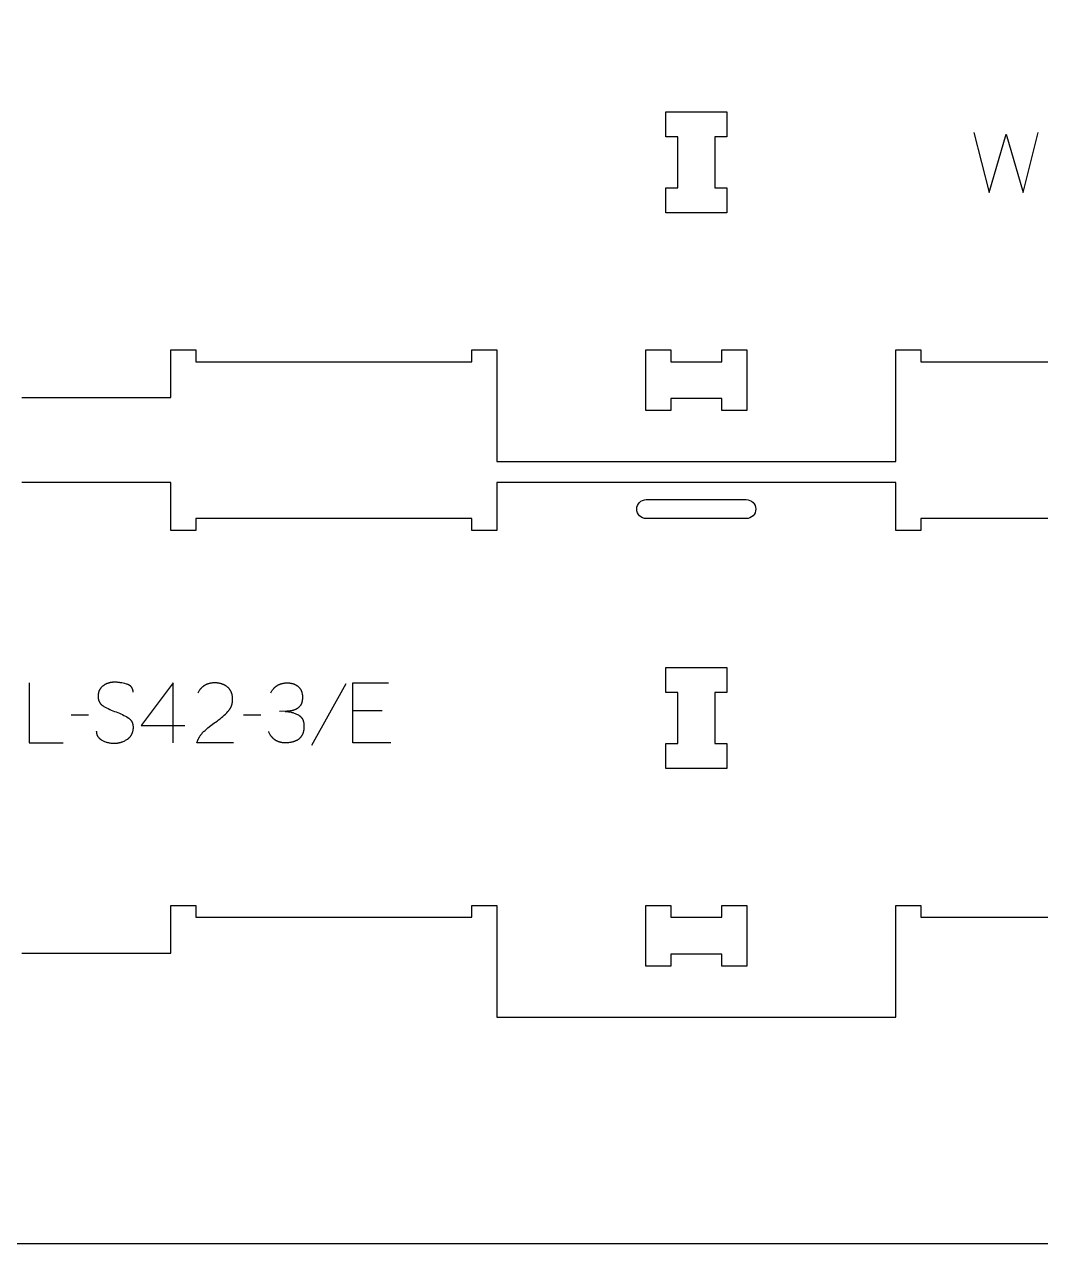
# Model space of a CAD drawing. Extents: x 0 to 4485, y 0 to 10771.
# Drawn here: x 986 to 1494, y 3029 to 3639 of the extents above; entities that cross this region are included whole.
import ezdxf

# ---------------------------------------------------------------- set-up
doc = ezdxf.new("R2010")
doc.units = 0
for name, color, linetype in [('0_SHEET_SPRUCEPLY_2440X122', 1, 'CONTINUOUS'), ('1_ANYTOOL_1MMDEEP_LABELS_S', 2, 'CONTINUOUS'), ('3_ANYTOOL_CUTTHROUGH_INSID', 4, 'CONTINUOUS'), ('4_ANYTOOL_CUTTHROUGH_OUTSI', 5, 'CONTINUOUS')]:
    doc.layers.add(name, color=color, linetype=linetype)

msp = doc.modelspace()

# ---------------------------------------------------------------- linework, layer by layer
at = {"layer": '0_SHEET_SPRUCEPLY_2440X122'}
msp.add_lwpolyline([(371.7, 4249.42), (371.7, 3029.42), (2811.7, 3029.42), (2811.7, 4249.42)], close=True, dxfattribs=at)
at = {"layer": '1_ANYTOOL_1MMDEEP_LABELS_S', "color": 2}
for points in [[(1460.43, 3585.39), (1468.15, 3555.39), (1476.59, 3584.49), (1485.08, 3555.39), (1492.58, 3585.39)], [(988.1, 3309.96), (988.1, 3279.96), (1005.2, 3279.96)], [(1040.09, 3305.38), (1040.09, 3305.56), (1040.08, 3305.66), (1040.08, 3305.75), (1040.07, 3305.84), (1040.06, 3305.93), (1040.05, 3306.02), (1040.04, 3306.1), (1040.02, 3306.19), (1040.01, 3306.28), (1039.99, 3306.36), (1039.97, 3306.44), (1039.95, 3306.53), (1039.93, 3306.61), (1039.91, 3306.69), (1039.88, 3306.77), (1039.86, 3306.84), (1039.83, 3306.92), (1039.8, 3307), (1039.77, 3307.07), (1039.74, 3307.15), (1039.7, 3307.22), (1039.67, 3307.29), (1039.63, 3307.36), (1039.59, 3307.43), (1039.55, 3307.5), (1039.51, 3307.57), (1039.46, 3307.64), (1039.42, 3307.7), (1039.37, 3307.77), (1039.32, 3307.83), (1039.27, 3307.89), (1039.22, 3307.96), (1039.16, 3308.02), (1039.11, 3308.08), (1039.05, 3308.13), (1038.99, 3308.19), (1038.93, 3308.25), (1038.87, 3308.3), (1038.81, 3308.36), (1038.74, 3308.41), (1038.68, 3308.47), (1038.61, 3308.52), (1038.54, 3308.57), (1038.47, 3308.62), (1038.4, 3308.67), (1038.32, 3308.71), (1038.25, 3308.76), (1038.17, 3308.8), (1038.09, 3308.85), (1038.01, 3308.89), (1037.93, 3308.93), (1037.76, 3309.02), (1037.58, 3309.09), (1037.4, 3309.17), (1037.21, 3309.24), (1037.01, 3309.3), (1036.81, 3309.36), (1036, 3309.58), (1035.2, 3309.77), (1034.42, 3309.94), (1033.64, 3310.07), (1033.26, 3310.12), (1032.89, 3310.17), (1032.52, 3310.21), (1032.15, 3310.25), (1031.78, 3310.27), (1031.42, 3310.29), (1031.06, 3310.3), (1030.7, 3310.3), (1030.51, 3310.3), (1030.32, 3310.3), (1030.12, 3310.29), (1029.93, 3310.28), (1029.74, 3310.26), (1029.55, 3310.24), (1029.37, 3310.22), (1029.18, 3310.19), (1028.99, 3310.16), (1028.81, 3310.13), (1028.63, 3310.09), (1028.45, 3310.05), (1028.27, 3310), (1028.09, 3309.96), (1027.91, 3309.9), (1027.74, 3309.85), (1027.56, 3309.79), (1027.39, 3309.73), (1027.22, 3309.66), (1027.04, 3309.59), (1026.87, 3309.52), (1026.71, 3309.44), (1026.54, 3309.36), (1026.37, 3309.28), (1026.21, 3309.19), (1026.04, 3309.1), (1025.88, 3309.01), (1025.72, 3308.91), (1025.56, 3308.81), (1025.4, 3308.7), (1025.25, 3308.6), (1025.09, 3308.48), (1024.94, 3308.37), (1024.79, 3308.25), (1024.65, 3308.13), (1024.51, 3308), (1024.37, 3307.88), (1024.24, 3307.75), (1024.12, 3307.61), (1024, 3307.47), (1023.89, 3307.33), (1023.78, 3307.19), (1023.67, 3307.05), (1023.57, 3306.9), (1023.48, 3306.75), (1023.39, 3306.59), (1023.31, 3306.43), (1023.23, 3306.27), (1023.15, 3306.11), (1023.08, 3305.94), (1023.01, 3305.77), (1022.95, 3305.6), (1022.9, 3305.42), (1022.85, 3305.24), (1022.8, 3305.06), (1022.76, 3304.87), (1022.72, 3304.68), (1022.69, 3304.49), (1022.66, 3304.3), (1022.64, 3304.1), (1022.63, 3303.9), (1022.61, 3303.69), (1022.61, 3303.49), (1022.6, 3303.28), (1022.61, 3303.06), (1022.61, 3302.85), (1022.63, 3302.64), (1022.65, 3302.44), (1022.67, 3302.24), (1022.7, 3302.04), (1022.74, 3301.85), (1022.78, 3301.66), (1022.83, 3301.47), (1022.88, 3301.29), (1022.94, 3301.11), (1023, 3300.94), (1023.04, 3300.85), (1023.07, 3300.77), (1023.11, 3300.68), (1023.15, 3300.6), (1023.18, 3300.52), (1023.23, 3300.44), (1023.27, 3300.36), (1023.31, 3300.28), (1023.36, 3300.2), (1023.4, 3300.12), (1023.45, 3300.04), (1023.5, 3299.97), (1023.55, 3299.89), (1023.6, 3299.82), (1023.65, 3299.75), (1023.71, 3299.67), (1023.76, 3299.6), (1023.82, 3299.53), (1023.88, 3299.46), (1023.94, 3299.39), (1024, 3299.33), (1024.07, 3299.26), (1024.13, 3299.19), (1024.19, 3299.13), (1024.33, 3299), (1024.47, 3298.88), (1024.62, 3298.76), (1024.77, 3298.64), (1024.93, 3298.53), (1025.09, 3298.42), (1025.26, 3298.32), (1025.43, 3298.22), (1026.15, 3297.83), (1026.88, 3297.45), (1027.63, 3297.08), (1028.39, 3296.72), (1029.17, 3296.38), (1029.96, 3296.05), (1030.78, 3295.72), (1031.6, 3295.41), (1032.43, 3295.1), (1033.24, 3294.77), (1034.02, 3294.43), (1034.79, 3294.07), (1035.53, 3293.69), (1036.26, 3293.3), (1036.96, 3292.9), (1037.65, 3292.48), (1037.81, 3292.37), (1037.97, 3292.25), (1038.13, 3292.14), (1038.2, 3292.08), (1038.27, 3292.02), (1038.35, 3291.95), (1038.42, 3291.89), (1038.49, 3291.83), (1038.55, 3291.76), (1038.62, 3291.7), (1038.68, 3291.63), (1038.75, 3291.56), (1038.81, 3291.49), (1038.87, 3291.42), (1038.93, 3291.35), (1038.99, 3291.28), (1039.04, 3291.21), (1039.1, 3291.13), (1039.15, 3291.06), (1039.2, 3290.98), (1039.25, 3290.91), (1039.3, 3290.83), (1039.35, 3290.75), (1039.39, 3290.67), (1039.43, 3290.59), (1039.48, 3290.51), (1039.52, 3290.43), (1039.56, 3290.34), (1039.6, 3290.26), (1039.63, 3290.17), (1039.67, 3290.09), (1039.7, 3290), (1039.73, 3289.91), (1039.77, 3289.82), (1039.8, 3289.73), (1039.82, 3289.64), (1039.85, 3289.55), (1039.9, 3289.36), (1039.94, 3289.17), (1039.98, 3288.97), (1040.01, 3288.77), (1040.03, 3288.57), (1040.05, 3288.36), (1040.07, 3288.15), (1040.07, 3287.93), (1040.08, 3287.71), (1040.07, 3287.49), (1040.06, 3287.26), (1040.05, 3287.03), (1040.03, 3286.8), (1040, 3286.57), (1039.97, 3286.35), (1039.93, 3286.13), (1039.89, 3285.91), (1039.84, 3285.7), (1039.79, 3285.49), (1039.74, 3285.29), (1039.67, 3285.09), (1039.61, 3284.89), (1039.54, 3284.7), (1039.46, 3284.5), (1039.38, 3284.32), (1039.29, 3284.14), (1039.2, 3283.96), (1039.1, 3283.78), (1039, 3283.61), (1038.9, 3283.44), (1038.78, 3283.28), (1038.67, 3283.12), (1038.55, 3282.96), (1038.42, 3282.81), (1038.29, 3282.66), (1038.15, 3282.51), (1038.01, 3282.37), (1037.86, 3282.23), (1037.71, 3282.1), (1037.55, 3281.97), (1037.39, 3281.84), (1037.22, 3281.72), (1037.05, 3281.6), (1036.88, 3281.48), (1036.51, 3281.26), (1036.15, 3281.06), (1035.78, 3280.86), (1035.41, 3280.68), (1035.04, 3280.52), (1034.66, 3280.37), (1034.47, 3280.3), (1034.28, 3280.23), (1034.08, 3280.17), (1033.89, 3280.11), (1033.7, 3280.05), (1033.5, 3280), (1033.31, 3279.95), (1033.11, 3279.9), (1032.91, 3279.86), (1032.71, 3279.82), (1032.52, 3279.78), (1032.31, 3279.75), (1032.11, 3279.72), (1031.91, 3279.7), (1031.51, 3279.66), (1031.1, 3279.63), (1030.68, 3279.62), (1030.27, 3279.62), (1029.86, 3279.63), (1029.46, 3279.66), (1029.06, 3279.7), (1028.66, 3279.75), (1028.27, 3279.82), (1027.89, 3279.89), (1027.51, 3279.98), (1027.13, 3280.09), (1026.76, 3280.2), (1026.39, 3280.33), (1026.03, 3280.47), (1025.67, 3280.62), (1025.31, 3280.79), (1024.96, 3280.97), (1024.62, 3281.16), (1024.45, 3281.26), (1024.29, 3281.37), (1024.13, 3281.47), (1023.98, 3281.58), (1023.83, 3281.69), (1023.69, 3281.81), (1023.55, 3281.93), (1023.42, 3282.05), (1023.29, 3282.17), (1023.17, 3282.3), (1023.06, 3282.43), (1022.95, 3282.56), (1022.89, 3282.63), (1022.84, 3282.7), (1022.79, 3282.77), (1022.74, 3282.84), (1022.7, 3282.91), (1022.65, 3282.98), (1022.6, 3283.05), (1022.56, 3283.12), (1022.52, 3283.2), (1022.48, 3283.27), (1022.44, 3283.34), (1022.4, 3283.42), (1022.36, 3283.5), (1022.33, 3283.57), (1022.29, 3283.65), (1022.26, 3283.73), (1022.23, 3283.81), (1022.2, 3283.89), (1022.17, 3283.97), (1022.14, 3284.05), (1022.09, 3284.22), (1022.05, 3284.38), (1022.01, 3284.55), (1021.97, 3284.73), (1021.94, 3284.91), (1021.92, 3285.09), (1021.9, 3285.27), (1021.89, 3285.45), (1021.88, 3285.64), (1021.88, 3285.83)], [(1060.1, 3279.96), (1060.15, 3310), (1044.12, 3288.62)], [(1090.32, 3280), (1072.02, 3280.05), (1072.16, 3280.5), (1072.24, 3280.73), (1072.33, 3280.95), (1072.41, 3281.17), (1072.5, 3281.39), (1072.59, 3281.6), (1072.69, 3281.81), (1072.79, 3282.02), (1072.89, 3282.23), (1073, 3282.44), (1073.11, 3282.64), (1073.22, 3282.84), (1073.34, 3283.04), (1073.46, 3283.23), (1073.59, 3283.43), (1073.72, 3283.62), (1073.85, 3283.81), (1073.98, 3283.99), (1074.12, 3284.18), (1074.27, 3284.36), (1074.41, 3284.54), (1074.56, 3284.71), (1074.71, 3284.89), (1074.87, 3285.06), (1075.03, 3285.23), (1075.2, 3285.4), (1075.36, 3285.56), (1075.53, 3285.72), (1075.71, 3285.88), (1076.07, 3286.2), (1077.54, 3287.41), (1079.04, 3288.6), (1080.54, 3289.76), (1082.07, 3290.89), (1082.82, 3291.45), (1083.56, 3292.02), (1084.27, 3292.6), (1084.96, 3293.18), (1085.62, 3293.78), (1086.27, 3294.38), (1086.89, 3294.99), (1087.49, 3295.6), (1087.63, 3295.76), (1087.77, 3295.92), (1087.91, 3296.08), (1088.04, 3296.24), (1088.17, 3296.41), (1088.29, 3296.58), (1088.41, 3296.75), (1088.52, 3296.92), (1088.63, 3297.09), (1088.73, 3297.27), (1088.83, 3297.45), (1088.93, 3297.63), (1089.02, 3297.82), (1089.1, 3298), (1089.18, 3298.19), (1089.26, 3298.38), (1089.33, 3298.57), (1089.4, 3298.77), (1089.46, 3298.96), (1089.52, 3299.16), (1089.57, 3299.37), (1089.62, 3299.57), (1089.66, 3299.78), (1089.7, 3299.98), (1089.73, 3300.19), (1089.76, 3300.41), (1089.79, 3300.62), (1089.81, 3300.84), (1089.83, 3301.06), (1089.84, 3301.28), (1089.84, 3301.51), (1089.85, 3301.73), (1089.84, 3301.98), (1089.84, 3302.23), (1089.82, 3302.47), (1089.81, 3302.71), (1089.78, 3302.94), (1089.76, 3303.18), (1089.73, 3303.4), (1089.69, 3303.63), (1089.65, 3303.85), (1089.6, 3304.06), (1089.55, 3304.27), (1089.49, 3304.48), (1089.43, 3304.69), (1089.36, 3304.89), (1089.29, 3305.09), (1089.21, 3305.28), (1089.13, 3305.47), (1089.05, 3305.66), (1088.96, 3305.84), (1088.86, 3306.02), (1088.76, 3306.19), (1088.65, 3306.36), (1088.54, 3306.53), (1088.42, 3306.69), (1088.3, 3306.85), (1088.18, 3307.01), (1088.05, 3307.16), (1087.91, 3307.31), (1087.77, 3307.45), (1087.62, 3307.59), (1087.47, 3307.73), (1087.32, 3307.86), (1087.16, 3307.99), (1087, 3308.12), (1086.83, 3308.24), (1086.67, 3308.35), (1086.5, 3308.47), (1086.32, 3308.58), (1086.15, 3308.68), (1085.97, 3308.78), (1085.79, 3308.88), (1085.61, 3308.97), (1085.42, 3309.06), (1085.23, 3309.14), (1085.04, 3309.22), (1084.85, 3309.3), (1084.66, 3309.37), (1084.46, 3309.44), (1084.26, 3309.5), (1084.05, 3309.56), (1083.85, 3309.62), (1083.64, 3309.67), (1083.43, 3309.71), (1083.21, 3309.76), (1083, 3309.8), (1082.78, 3309.83), (1082.56, 3309.86), (1082.33, 3309.89), (1082.11, 3309.91), (1081.88, 3309.93), (1081.64, 3309.94), (1081.41, 3309.95), (1080.93, 3309.96), (1080.57, 3309.96), (1080.21, 3309.94), (1079.85, 3309.92), (1079.51, 3309.88), (1079.17, 3309.84), (1078.83, 3309.78), (1078.5, 3309.72), (1078.18, 3309.64), (1077.87, 3309.56), (1077.72, 3309.51), (1077.56, 3309.46), (1077.41, 3309.41), (1077.26, 3309.36), (1077.11, 3309.3), (1076.97, 3309.24), (1076.82, 3309.18), (1076.68, 3309.12), (1076.54, 3309.05), (1076.4, 3308.99), (1076.26, 3308.91), (1076.12, 3308.84), (1075.99, 3308.77), (1075.85, 3308.69), (1075.72, 3308.61), (1075.59, 3308.52), (1075.46, 3308.44), (1075.34, 3308.35), (1075.21, 3308.26), (1075.09, 3308.16), (1074.97, 3308.07), (1074.85, 3307.97), (1074.73, 3307.87), (1074.61, 3307.77), (1074.49, 3307.66), (1074.38, 3307.55), (1074.27, 3307.44), (1074.16, 3307.33), (1074.05, 3307.21), (1073.94, 3307.09), (1073.84, 3306.97), (1073.73, 3306.85), (1073.53, 3306.59), (1073.33, 3306.33), (1073.14, 3306.06), (1072.96, 3305.77), (1072.78, 3305.48), (1072.61, 3305.18), (1072.45, 3304.86)], [(1109, 3305.03), (1109.16, 3305.34), (1109.33, 3305.63), (1109.5, 3305.91), (1109.68, 3306.19), (1109.86, 3306.45), (1110.05, 3306.71), (1110.25, 3306.95), (1110.35, 3307.07), (1110.45, 3307.19), (1110.55, 3307.3), (1110.66, 3307.42), (1110.76, 3307.53), (1110.87, 3307.63), (1110.98, 3307.74), (1111.09, 3307.84), (1111.21, 3307.94), (1111.32, 3308.04), (1111.44, 3308.13), (1111.55, 3308.22), (1111.67, 3308.31), (1111.79, 3308.4), (1111.92, 3308.49), (1112.04, 3308.57), (1112.17, 3308.65), (1112.29, 3308.73), (1112.42, 3308.81), (1112.55, 3308.88), (1112.68, 3308.95), (1112.82, 3309.02), (1112.95, 3309.08), (1113.09, 3309.15), (1113.23, 3309.21), (1113.37, 3309.27), (1113.51, 3309.33), (1113.65, 3309.38), (1113.79, 3309.43), (1113.94, 3309.48), (1114.09, 3309.53), (1114.24, 3309.57), (1114.54, 3309.65), (1114.85, 3309.73), (1115.17, 3309.79), (1115.49, 3309.84), (1115.81, 3309.88), (1116.15, 3309.92), (1116.49, 3309.94), (1116.84, 3309.96), (1117.19, 3309.96), (1117.4, 3309.96), (1117.61, 3309.95), (1117.81, 3309.95), (1118.02, 3309.93), (1118.22, 3309.92), (1118.41, 3309.9), (1118.61, 3309.87), (1118.8, 3309.84), (1118.99, 3309.81), (1119.18, 3309.78), (1119.37, 3309.74), (1119.55, 3309.7), (1119.73, 3309.65), (1119.91, 3309.6), (1120.09, 3309.55), (1120.26, 3309.49), (1120.43, 3309.43), (1120.6, 3309.37), (1120.76, 3309.3), (1120.93, 3309.23), (1121.09, 3309.15), (1121.25, 3309.07), (1121.4, 3308.99), (1121.56, 3308.9), (1121.71, 3308.81), (1121.86, 3308.72), (1122, 3308.62), (1122.15, 3308.52), (1122.29, 3308.41), (1122.43, 3308.3), (1122.56, 3308.19), (1122.7, 3308.08), (1122.83, 3307.96), (1122.95, 3307.83), (1123.08, 3307.71), (1123.19, 3307.58), (1123.31, 3307.45), (1123.42, 3307.31), (1123.52, 3307.18), (1123.62, 3307.03), (1123.72, 3306.89), (1123.81, 3306.74), (1123.9, 3306.59), (1123.98, 3306.44), (1124.06, 3306.28), (1124.14, 3306.12), (1124.21, 3305.96), (1124.28, 3305.79), (1124.34, 3305.62), (1124.4, 3305.45), (1124.45, 3305.28), (1124.5, 3305.1), (1124.55, 3304.92), (1124.59, 3304.73), (1124.63, 3304.55), (1124.66, 3304.36), (1124.69, 3304.16), (1124.72, 3303.96), (1124.74, 3303.76), (1124.75, 3303.56), (1124.76, 3303.36), (1124.77, 3303.15), (1124.78, 3302.93), (1124.77, 3302.38), (1124.76, 3302.04), (1124.73, 3301.72), (1124.7, 3301.41), (1124.66, 3301.11), (1124.64, 3300.96), (1124.61, 3300.82), (1124.58, 3300.67), (1124.55, 3300.54), (1124.52, 3300.4), (1124.49, 3300.27), (1124.45, 3300.13), (1124.41, 3300.01), (1124.37, 3299.88), (1124.32, 3299.76), (1124.28, 3299.63), (1124.23, 3299.52), (1124.18, 3299.4), (1124.12, 3299.29), (1124.07, 3299.18), (1124.01, 3299.07), (1123.95, 3298.96), (1123.89, 3298.86), (1123.82, 3298.76), (1123.76, 3298.66), (1123.69, 3298.57), (1123.62, 3298.48), (1123.47, 3298.3), (1123.32, 3298.13), (1123.16, 3297.96), (1123, 3297.8), (1122.92, 3297.72), (1122.84, 3297.65), (1122.76, 3297.58), (1122.67, 3297.5), (1122.59, 3297.43), (1122.5, 3297.37), (1122.41, 3297.3), (1122.32, 3297.23), (1122.23, 3297.17), (1122.14, 3297.11), (1122.05, 3297.05), (1121.95, 3296.99), (1121.86, 3296.93), (1121.76, 3296.88), (1121.67, 3296.82), (1121.57, 3296.77), (1121.47, 3296.72), (1121.37, 3296.67), (1121.27, 3296.63), (1121.17, 3296.58), (1121.06, 3296.54), (1120.96, 3296.5), (1120.75, 3296.42), (1120.53, 3296.35), (1120.31, 3296.28), (1120.09, 3296.21), (1119.87, 3296.15), (1119.65, 3296.1), (1119.42, 3296.05), (1119.19, 3296), (1118.96, 3295.96), (1118.73, 3295.92), (1118.49, 3295.89), (1118.26, 3295.86), (1118.02, 3295.83), (1117.78, 3295.81), (1117.53, 3295.8), (1117.29, 3295.78), (1117.04, 3295.78), (1113.33, 3295.73)], [(1146.55, 3309.49), (1129.36, 3278.72)], [(1168.92, 3279.96), (1149.98, 3279.96), (1149.98, 3309.96), (1167.8, 3309.96)], [(1116.12, 3295.73), (1116.56, 3295.71), (1116.99, 3295.67), (1117.42, 3295.62), (1117.84, 3295.56), (1118.26, 3295.49), (1118.68, 3295.41), (1119.09, 3295.32), (1119.49, 3295.21), (1119.9, 3295.1), (1120.29, 3294.97), (1120.69, 3294.84), (1121.08, 3294.69), (1121.46, 3294.54), (1121.84, 3294.37), (1122.22, 3294.19), (1122.59, 3294), (1122.77, 3293.9), (1122.95, 3293.79), (1123.03, 3293.74), (1123.12, 3293.68), (1123.2, 3293.63), (1123.28, 3293.57), (1123.36, 3293.51), (1123.44, 3293.45), (1123.52, 3293.39), (1123.59, 3293.32), (1123.67, 3293.26), (1123.74, 3293.2), (1123.81, 3293.13), (1123.88, 3293.06), (1123.95, 3292.99), (1124.02, 3292.92), (1124.08, 3292.85), (1124.15, 3292.78), (1124.21, 3292.71), (1124.27, 3292.63), (1124.33, 3292.55), (1124.39, 3292.48), (1124.45, 3292.4), (1124.5, 3292.32), (1124.56, 3292.24), (1124.61, 3292.16), (1124.66, 3292.07), (1124.71, 3291.99), (1124.76, 3291.9), (1124.81, 3291.82), (1124.85, 3291.73), (1124.9, 3291.64), (1124.94, 3291.55), (1124.98, 3291.46), (1125.02, 3291.37), (1125.06, 3291.27), (1125.13, 3291.08), (1125.2, 3290.88), (1125.26, 3290.68), (1125.31, 3290.48), (1125.36, 3290.26), (1125.41, 3290.05), (1125.44, 3289.83), (1125.47, 3289.6), (1125.5, 3289.37), (1125.52, 3289.14), (1125.54, 3288.9), (1125.54, 3288.65), (1125.55, 3288.4), (1125.54, 3288.13), (1125.54, 3287.85), (1125.52, 3287.58), (1125.51, 3287.32), (1125.49, 3287.06), (1125.46, 3286.81), (1125.43, 3286.56), (1125.39, 3286.31), (1125.35, 3286.07), (1125.3, 3285.84), (1125.25, 3285.61), (1125.2, 3285.39), (1125.14, 3285.17), (1125.07, 3284.95), (1125, 3284.74), (1124.93, 3284.54), (1124.85, 3284.34), (1124.76, 3284.14), (1124.67, 3283.95), (1124.58, 3283.77), (1124.48, 3283.59), (1124.37, 3283.41), (1124.26, 3283.24), (1124.15, 3283.08), (1124.03, 3282.92), (1123.91, 3282.76), (1123.78, 3282.61), (1123.71, 3282.54), (1123.64, 3282.47), (1123.57, 3282.39), (1123.51, 3282.33), (1123.43, 3282.26), (1123.36, 3282.19), (1123.29, 3282.12), (1123.21, 3282.06), (1123.06, 3281.93), (1122.9, 3281.81), (1122.74, 3281.69), (1122.58, 3281.58), (1122.41, 3281.47), (1122.24, 3281.37), (1122.07, 3281.26), (1121.89, 3281.16), (1121.71, 3281.07), (1121.52, 3280.98), (1121.33, 3280.89), (1121.14, 3280.81), (1120.94, 3280.73), (1120.74, 3280.66), (1120.54, 3280.59), (1120.34, 3280.52), (1120.13, 3280.45), (1119.91, 3280.39), (1119.69, 3280.34), (1119.47, 3280.29), (1119.25, 3280.24), (1119.02, 3280.19), (1118.79, 3280.15), (1118.56, 3280.12), (1118.32, 3280.08), (1117.83, 3280.03), (1117.33, 3279.99), (1116.82, 3279.97), (1116.29, 3279.96), (1115.91, 3279.97), (1115.53, 3279.98), (1115.17, 3280.01), (1114.81, 3280.05), (1114.46, 3280.1), (1114.28, 3280.13), (1114.11, 3280.16), (1113.95, 3280.2), (1113.78, 3280.23), (1113.61, 3280.27), (1113.45, 3280.32), (1113.29, 3280.36), (1113.13, 3280.41), (1112.97, 3280.46), (1112.82, 3280.52), (1112.66, 3280.58), (1112.51, 3280.64), (1112.36, 3280.7), (1112.22, 3280.76), (1112.07, 3280.83), (1111.93, 3280.9), (1111.78, 3280.98), (1111.64, 3281.05), (1111.51, 3281.13), (1111.37, 3281.21), (1111.24, 3281.3), (1111.1, 3281.39), (1110.97, 3281.48), (1110.85, 3281.57), (1110.72, 3281.67), (1110.59, 3281.77), (1110.47, 3281.87), (1110.35, 3281.97), (1110.23, 3282.08), (1110.12, 3282.19), (1110, 3282.3), (1109.89, 3282.42), (1109.78, 3282.53), (1109.67, 3282.66), (1109.56, 3282.78), (1109.45, 3282.91), (1109.35, 3283.04), (1109.25, 3283.17), (1109.15, 3283.3), (1109.05, 3283.44), (1108.96, 3283.58), (1108.86, 3283.72), (1108.77, 3283.87), (1108.68, 3284.02), (1108.51, 3284.33), (1108.34, 3284.64), (1108.18, 3284.97), (1108.03, 3285.31), (1107.89, 3285.66)], [(1164.63, 3296.03), (1149.98, 3296.03)], [(1017.85, 3293.85), (1009.06, 3293.76)], [(1044.12, 3288.62), (1065.89, 3288.62)], [(1104.03, 3293.85), (1095.25, 3293.76)]]:
    msp.add_lwpolyline(points, dxfattribs=at)
at = {"layer": '3_ANYTOOL_CUTTHROUGH_INSID', "color": 4}
for points in [[(1312.45, 3557.63), (1312.45, 3583.13), (1306.45, 3583.13), (1306.45, 3595.63), (1336.95, 3595.63), (1336.95, 3583.13), (1330.95, 3583.13), (1330.95, 3557.63), (1336.95, 3557.63), (1336.95, 3545.13), (1306.45, 3545.13), (1306.45, 3557.63)], [(1334.45, 3452.17), (1308.95, 3452.17), (1308.95, 3446.17), (1296.45, 3446.17), (1296.45, 3476.67), (1308.95, 3476.67), (1308.95, 3470.67), (1334.45, 3470.67), (1334.45, 3476.67), (1346.95, 3476.67), (1346.95, 3446.17), (1334.45, 3446.17)], [(1312.45, 3279.63), (1312.45, 3305.13), (1306.45, 3305.13), (1306.45, 3317.63), (1336.95, 3317.63), (1336.95, 3305.13), (1330.95, 3305.13), (1330.95, 3279.63), (1336.95, 3279.63), (1336.95, 3267.13), (1306.45, 3267.13), (1306.45, 3279.63)], [(1334.45, 3174.17), (1308.95, 3174.17), (1308.95, 3168.17), (1296.45, 3168.17), (1296.45, 3198.67), (1308.95, 3198.67), (1308.95, 3192.67), (1334.45, 3192.67), (1334.45, 3198.67), (1346.95, 3198.67), (1346.95, 3168.17), (1334.45, 3168.17)]]:
    msp.add_lwpolyline(points, close=True, dxfattribs=at)
msp.add_lwpolyline([(1296.7, 3401.67), (1346.7, 3401.67, -1), (1346.7, 3392.17), (1296.7, 3392.17, -1)], format="xyb", close=True, dxfattribs=at)
at = {"layer": '4_ANYTOOL_CUTTHROUGH_OUTSI', "color": 5}
for points in [[(984.45, 3452.67), (1058.95, 3452.67), (1058.95, 3476.67), (1071.45, 3476.67), (1071.45, 3470.67), (1209.45, 3470.67), (1209.45, 3476.67), (1209.7, 3476.67), (1221.7, 3476.67), (1221.95, 3476.67), (1221.95, 3476.42), (1221.95, 3420.67), (1421.45, 3420.67), (1421.45, 3476.67), (1433.95, 3476.67), (1433.95, 3470.67), (1571.95, 3470.67)], [(1571.95, 3392.17), (1433.95, 3392.17), (1433.95, 3392.17), (1433.95, 3386.17), (1433.7, 3386.17), (1421.7, 3386.17), (1421.45, 3386.17), (1421.45, 3410.17), (1221.95, 3410.17), (1221.95, 3386.17), (1221.7, 3386.17), (1209.7, 3386.17), (1209.45, 3386.17), (1209.45, 3392.17), (1071.45, 3392.17), (1071.45, 3386.17), (1058.95, 3386.17), (1058.95, 3410.17), (984.45, 3410.17)], [(984.45, 3174.67), (1058.95, 3174.67), (1058.95, 3198.67), (1071.45, 3198.67), (1071.45, 3192.67), (1209.45, 3192.67), (1209.45, 3198.67), (1209.7, 3198.67), (1221.7, 3198.67), (1221.95, 3198.67), (1221.95, 3142.67), (1421.45, 3142.67), (1421.45, 3198.42), (1421.45, 3198.67), (1433.95, 3198.67), (1433.95, 3192.67), (1571.95, 3192.67)]]:
    msp.add_lwpolyline(points, dxfattribs=at)

doc.saveas('drawing.dxf')
